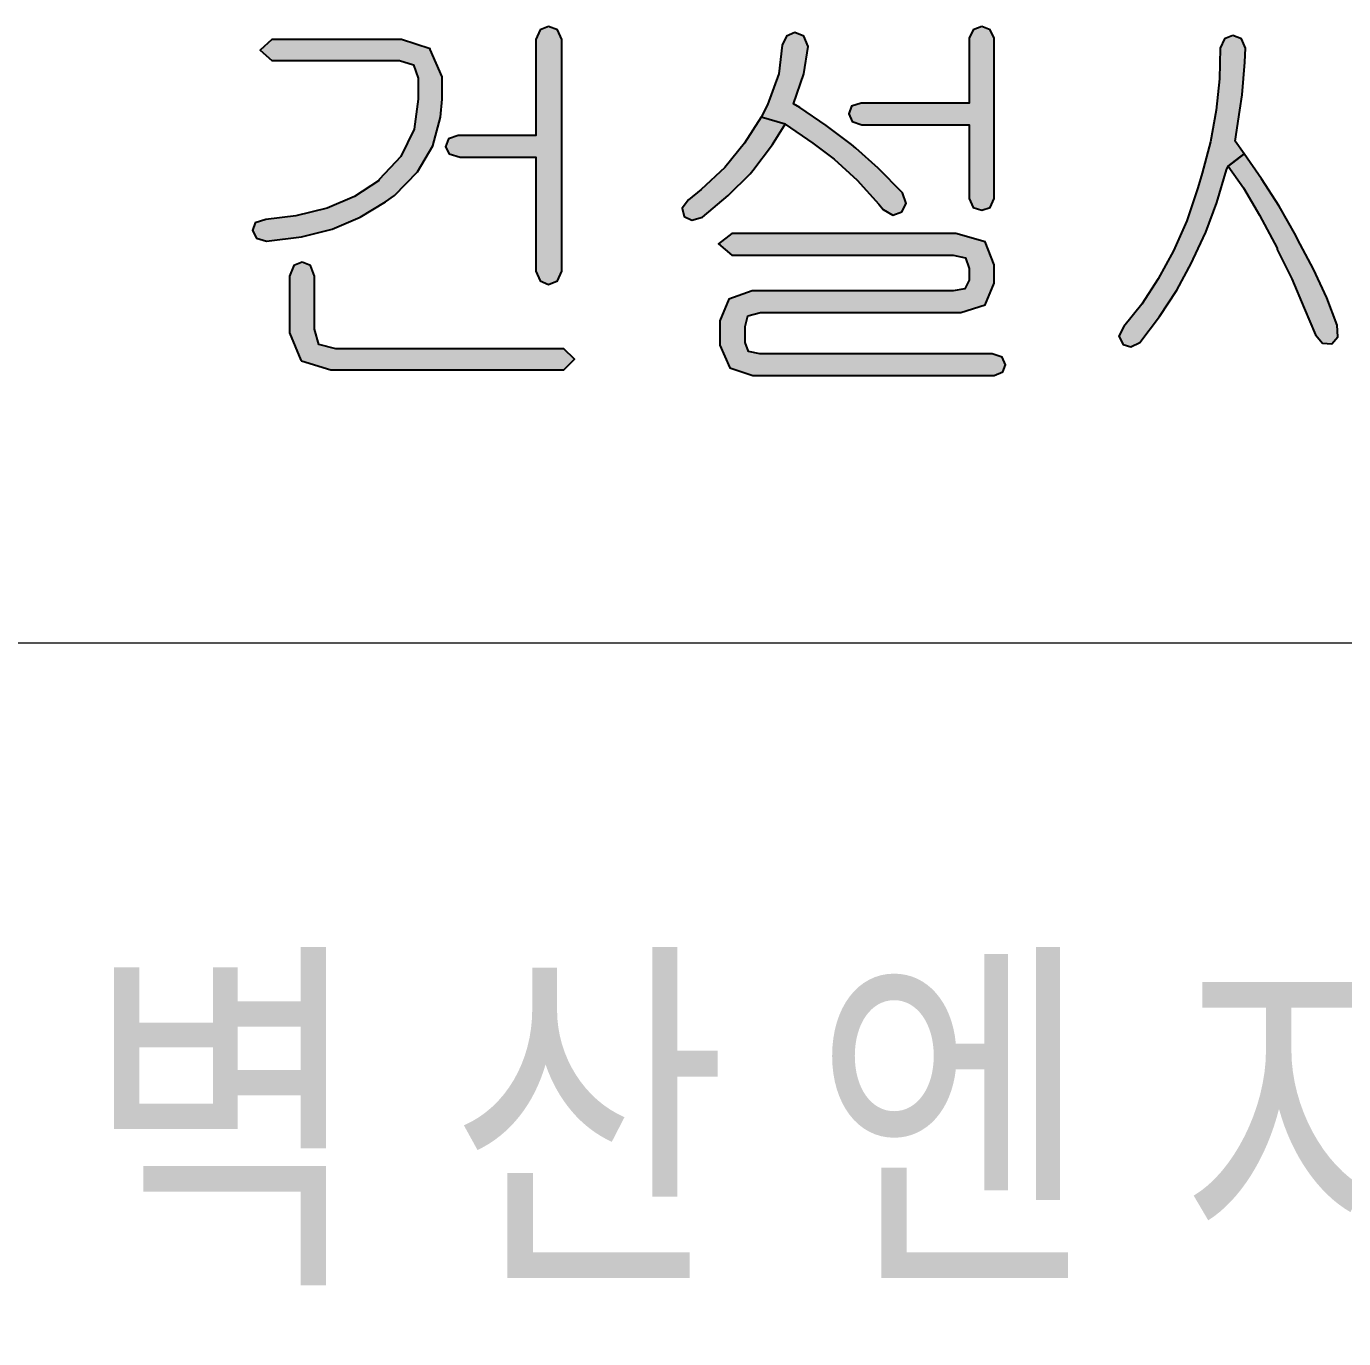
# Model space of a CAD drawing. Header units: inches. Extents: x 1009 to 1850, y 0 to 594.
# Drawn here: x 1769.68 to 1786.77, y 101.01 to 118.05 of the extents above; entities that cross this region are included whole.
import ezdxf

# ---------------------------------------------------------------- set-up
doc = ezdxf.new("R2010")
doc.units = ezdxf.units.IN
doc.header["$MEASUREMENT"] = 0
doc.layers.add('BG 0 -1', color=7, linetype='Continuous')
doc.layers.add('BG Default', color=7, linetype='Continuous')
doc.styles.add('Arial', font='arial.ttf')

msp = doc.modelspace()

# ---------------------------------------------------------------- hatches: boundary and pattern name
at = {"layer": 'BG Default', "linetype": 'Continuous'}
for points in [[(1776.451, 118.045), (1776.342, 118), (1776.288, 117.873), (1776.288, 116.628), (1775.279, 116.628), (1775.152, 116.583), (1775.116, 116.483), (1775.161, 116.392), (1775.307, 116.347), (1776.288, 116.347), (1776.288, 114.866), (1776.342, 114.739), (1776.451, 114.694), (1776.569, 114.739), (1776.624, 114.866), (1776.624, 117.873), (1776.569, 118)], [(1782.073, 118.045), (1781.964, 118), (1781.91, 117.891), (1781.91, 117.046), (1780.511, 117.046), (1780.384, 117.01), (1780.348, 116.91), (1780.393, 116.81), (1780.52, 116.765), (1781.91, 116.765), (1781.91, 115.811), (1781.964, 115.693), (1782.073, 115.657), (1782.182, 115.693), (1782.237, 115.811), (1782.237, 117.891), (1782.182, 118)], [(1774.507, 117.873), (1772.863, 117.873), (1772.709, 117.736), (1772.863, 117.6), (1774.516, 117.6), (1774.698, 117.546), (1774.762, 117.373), (1774.762, 117.101), (1774.707, 116.71), (1774.535, 116.356), (1774.253, 116.056), (1774.244, 116.038), (1773.935, 115.838), (1773.581, 115.684), (1773.172, 115.584), (1772.782, 115.538), (1772.645, 115.493), (1772.609, 115.393), (1772.664, 115.293), (1772.791, 115.257), (1773.245, 115.311), (1773.645, 115.411), (1774.008, 115.566), (1774.335, 115.766), (1774.453, 115.847), (1774.753, 116.156), (1774.952, 116.492), (1775.052, 116.865), (1775.071, 117.101), (1775.071, 117.391), (1774.916, 117.746), (1774.916, 117.755), (1774.544, 117.873)], [(1785.334, 117.927), (1785.225, 117.882), (1785.17, 117.764), (1785.161, 117.364), (1785.116, 116.955), (1785.043, 116.547), (1784.934, 116.138), (1784.88, 115.947), (1784.734, 115.52), (1784.562, 115.13), (1784.362, 114.766), (1784.153, 114.439), (1783.917, 114.149), (1783.853, 114.022), (1783.908, 113.913), (1784.008, 113.885), (1784.126, 113.94), (1784.38, 114.276), (1784.607, 114.621), (1784.798, 114.975), (1784.816, 115.021), (1784.98, 115.375), (1785.125, 115.756), (1785.252, 116.183), (1785.27, 116.229), (1785.479, 116.392), (1785.361, 116.556), (1785.425, 116.955), (1785.452, 117.155), (1785.488, 117.582), (1785.497, 117.764), (1785.443, 117.882)], [(1781.737, 115.357), (1778.831, 115.357), (1778.658, 115.221), (1778.831, 115.075), (1781.701, 115.075), (1781.864, 115.039), (1781.91, 114.903), (1781.91, 114.748), (1781.855, 114.639), (1781.701, 114.612), (1779.094, 114.612), (1778.794, 114.503), (1778.676, 114.222), (1778.676, 113.904), (1778.803, 113.613), (1779.103, 113.513), (1782.237, 113.513), (1782.346, 113.558), (1782.382, 113.649), (1782.337, 113.749), (1782.209, 113.795), (1779.194, 113.795), (1779.049, 113.822), (1779.003, 113.94), (1779.003, 114.149), (1779.04, 114.285), (1779.203, 114.331), (1781.801, 114.331), (1782.119, 114.43), (1782.237, 114.712), (1782.237, 114.948), (1782.119, 115.248)], [(1773.254, 114.984), (1773.145, 114.939), (1773.091, 114.803), (1773.091, 114.067), (1773.236, 113.713), (1773.245, 113.704), (1773.626, 113.586), (1773.635, 113.586), (1776.651, 113.586), (1776.787, 113.722), (1776.651, 113.858), (1773.69, 113.858), (1773.472, 113.913), (1773.417, 114.113), (1773.417, 114.803), (1773.363, 114.939)]]:
    msp.add_hatch(color=3, dxfattribs=at).paths.add_polyline_path(points)
at = {"layer": 'BG Default', "linetype": 'ByBlock'}
for points in [[(1779.521, 116.774), (1779.884, 116.529), (1780.157, 116.32), (1780.457, 116.047), (1780.738, 115.738), (1780.793, 115.666), (1780.92, 115.593), (1781.038, 115.638), (1781.092, 115.747), (1781.047, 115.884), (1780.729, 116.202), (1780.438, 116.465), (1780.384, 116.51), (1780.057, 116.756), (1779.712, 116.992), (1779.63, 117.037), (1779.766, 117.428), (1779.821, 117.782), (1779.766, 117.918), (1779.648, 117.964), (1779.539, 117.918), (1779.485, 117.8), (1779.439, 117.428), (1779.294, 117.028), (1779.212, 116.865)], [(1779.212, 116.865), (1778.994, 116.529), (1778.74, 116.211), (1778.431, 115.929), (1778.268, 115.793), (1778.186, 115.684), (1778.213, 115.575), (1778.313, 115.529), (1778.449, 115.566), (1778.785, 115.847), (1779.067, 116.129), (1779.103, 116.174), (1779.358, 116.51), (1779.521, 116.774)], [(1785.27, 116.229), (1785.47, 115.947), (1785.679, 115.593), (1785.906, 115.166), (1785.906, 115.148), (1786.097, 114.766), (1786.26, 114.385), (1786.406, 114.04), (1786.496, 113.931), (1786.615, 113.922), (1786.696, 114.013), (1786.687, 114.167), (1786.551, 114.521), (1786.378, 114.894), (1786.17, 115.284), (1786.151, 115.33), (1785.933, 115.711), (1785.706, 116.065), (1785.479, 116.392)]]:
    msp.add_hatch(color=3, dxfattribs=at).paths.add_polyline_path(points)

# ---------------------------------------------------------------- linework, layer by layer
at = {"layer": 'BG 0 -1', "color": 7, "linetype": 'Continuous', "lineweight": 9}
msp.add_line((1676.085, 110.04), (1825.353, 110.04), dxfattribs=at)
at = {"layer": 'BG 0 -1', "color": 3, "linetype": 'Continuous', "lineweight": 25}
msp.add_lwpolyline([(1779.521, 116.774), (1779.884, 116.529), (1780.157, 116.32), (1780.457, 116.047), (1780.738, 115.738), (1780.793, 115.666), (1780.92, 115.593), (1781.038, 115.638), (1781.092, 115.747), (1781.047, 115.884), (1780.729, 116.202), (1780.438, 116.465), (1780.384, 116.51), (1780.057, 116.756), (1779.712, 116.992), (1779.63, 117.037), (1779.766, 117.428), (1779.821, 117.782), (1779.766, 117.918), (1779.648, 117.964), (1779.539, 117.918), (1779.485, 117.8), (1779.439, 117.428), (1779.294, 117.028), (1779.212, 116.865)], dxfattribs=at)
for points in [[(1779.212, 116.865), (1778.994, 116.529), (1778.74, 116.211), (1778.431, 115.929), (1778.268, 115.793), (1778.186, 115.684), (1778.213, 115.575), (1778.313, 115.529), (1778.449, 115.566), (1778.785, 115.847), (1779.067, 116.129), (1779.103, 116.174), (1779.358, 116.51), (1779.521, 116.774)], [(1785.479, 116.392), (1785.27, 116.229), (1785.47, 115.947), (1785.679, 115.593), (1785.906, 115.166), (1785.906, 115.148), (1786.097, 114.766), (1786.26, 114.385), (1786.406, 114.04), (1786.496, 113.931), (1786.615, 113.922), (1786.696, 114.013), (1786.687, 114.167), (1786.551, 114.521), (1786.378, 114.894), (1786.17, 115.284), (1786.151, 115.33), (1785.933, 115.711), (1785.706, 116.065)]]:
    msp.add_lwpolyline(points, close=True, dxfattribs=at)
at = {"layer": 'BG Default', "color": 3, "linetype": 'Continuous', "lineweight": 25}
for points in [[(1776.451, 118.045), (1776.342, 118), (1776.288, 117.873), (1776.288, 116.628), (1775.279, 116.628), (1775.152, 116.583), (1775.116, 116.483), (1775.161, 116.392), (1775.307, 116.347), (1776.288, 116.347), (1776.288, 114.866), (1776.342, 114.739), (1776.451, 114.694), (1776.569, 114.739), (1776.624, 114.866), (1776.624, 117.873), (1776.569, 118)], [(1782.073, 118.045), (1781.964, 118), (1781.91, 117.891), (1781.91, 117.046), (1780.511, 117.046), (1780.384, 117.01), (1780.348, 116.91), (1780.393, 116.81), (1780.52, 116.765), (1781.91, 116.765), (1781.91, 115.811), (1781.964, 115.693), (1782.073, 115.657), (1782.182, 115.693), (1782.237, 115.811), (1782.237, 117.891), (1782.182, 118)], [(1774.507, 117.873), (1772.863, 117.873), (1772.709, 117.736), (1772.863, 117.6), (1774.516, 117.6), (1774.698, 117.546), (1774.762, 117.373), (1774.762, 117.101), (1774.707, 116.71), (1774.535, 116.356), (1774.253, 116.056), (1774.244, 116.038), (1773.935, 115.838), (1773.581, 115.684), (1773.172, 115.584), (1772.782, 115.538), (1772.645, 115.493), (1772.609, 115.393), (1772.664, 115.293), (1772.791, 115.257), (1773.245, 115.311), (1773.645, 115.411), (1774.008, 115.566), (1774.335, 115.766), (1774.453, 115.847), (1774.753, 116.156), (1774.952, 116.492), (1775.052, 116.865), (1775.071, 117.101), (1775.071, 117.391), (1774.916, 117.746), (1774.916, 117.755), (1774.544, 117.873)], [(1785.334, 117.927), (1785.225, 117.882), (1785.17, 117.764), (1785.161, 117.364), (1785.116, 116.955), (1785.043, 116.547), (1784.934, 116.138), (1784.88, 115.947), (1784.734, 115.52), (1784.562, 115.13), (1784.362, 114.766), (1784.153, 114.439), (1783.917, 114.149), (1783.853, 114.022), (1783.908, 113.913), (1784.008, 113.885), (1784.126, 113.94), (1784.38, 114.276), (1784.607, 114.621), (1784.798, 114.975), (1784.816, 115.021), (1784.98, 115.375), (1785.125, 115.756), (1785.252, 116.183), (1785.27, 116.229), (1785.479, 116.392), (1785.361, 116.556), (1785.425, 116.955), (1785.452, 117.155), (1785.488, 117.582), (1785.497, 117.764), (1785.443, 117.882)], [(1781.737, 115.357), (1778.831, 115.357), (1778.658, 115.221), (1778.831, 115.075), (1781.701, 115.075), (1781.864, 115.039), (1781.91, 114.903), (1781.91, 114.748), (1781.855, 114.639), (1781.701, 114.612), (1779.094, 114.612), (1778.794, 114.503), (1778.676, 114.222), (1778.676, 113.904), (1778.803, 113.613), (1779.103, 113.513), (1782.237, 113.513), (1782.346, 113.558), (1782.382, 113.649), (1782.337, 113.749), (1782.209, 113.795), (1779.194, 113.795), (1779.049, 113.822), (1779.003, 113.94), (1779.003, 114.149), (1779.04, 114.285), (1779.203, 114.331), (1781.801, 114.331), (1782.119, 114.43), (1782.237, 114.712), (1782.237, 114.948), (1782.119, 115.248)], [(1773.254, 114.984), (1773.145, 114.939), (1773.091, 114.803), (1773.091, 114.067), (1773.236, 113.713), (1773.245, 113.704), (1773.626, 113.586), (1773.635, 113.586), (1776.651, 113.586), (1776.787, 113.722), (1776.651, 113.858), (1773.69, 113.858), (1773.472, 113.913), (1773.417, 114.113), (1773.417, 114.803), (1773.363, 114.939)]]:
    msp.add_lwpolyline(points, close=True, dxfattribs=at)
at = {"layer": 'BG Default', "color": 7, "linetype": 'Continuous', "lineweight": 0}
for points in [[(1779.521, 116.774), (1779.884, 116.529), (1780.157, 116.32), (1780.457, 116.047), (1780.738, 115.738), (1780.793, 115.666), (1780.92, 115.593), (1781.038, 115.638), (1781.092, 115.747), (1781.047, 115.884), (1780.729, 116.202), (1780.438, 116.465), (1780.384, 116.51), (1780.057, 116.756), (1779.712, 116.992), (1779.63, 117.037), (1779.766, 117.428), (1779.821, 117.782), (1779.766, 117.918), (1779.648, 117.964), (1779.539, 117.918), (1779.485, 117.8), (1779.439, 117.428), (1779.294, 117.028), (1779.212, 116.865)], [(1779.212, 116.865), (1778.994, 116.529), (1778.74, 116.211), (1778.431, 115.929), (1778.268, 115.793), (1778.186, 115.684), (1778.213, 115.575), (1778.313, 115.529), (1778.449, 115.566), (1778.785, 115.847), (1779.067, 116.129), (1779.103, 116.174), (1779.358, 116.51), (1779.521, 116.774)], [(1785.27, 116.229), (1785.47, 115.947), (1785.679, 115.593), (1785.906, 115.166), (1785.906, 115.148), (1786.097, 114.766), (1786.26, 114.385), (1786.406, 114.04), (1786.496, 113.931), (1786.615, 113.922), (1786.696, 114.013), (1786.687, 114.167), (1786.551, 114.521), (1786.378, 114.894), (1786.17, 115.284), (1786.151, 115.33), (1785.933, 115.711), (1785.706, 116.065), (1785.479, 116.392)]]:
    msp.add_lwpolyline(points, close=True, dxfattribs=at)

# ---------------------------------------------------------------- texts
at = {"layer": 'BG 0 -1', "color": 7, "style": 'Arial', "width": 0.808848}
msp.add_text('벽 산 엔 지 니 어 링 (주)', height=3.5574, dxfattribs=at).set_placement((1770.446, 102.078))

doc.saveas('drawing.dxf')
